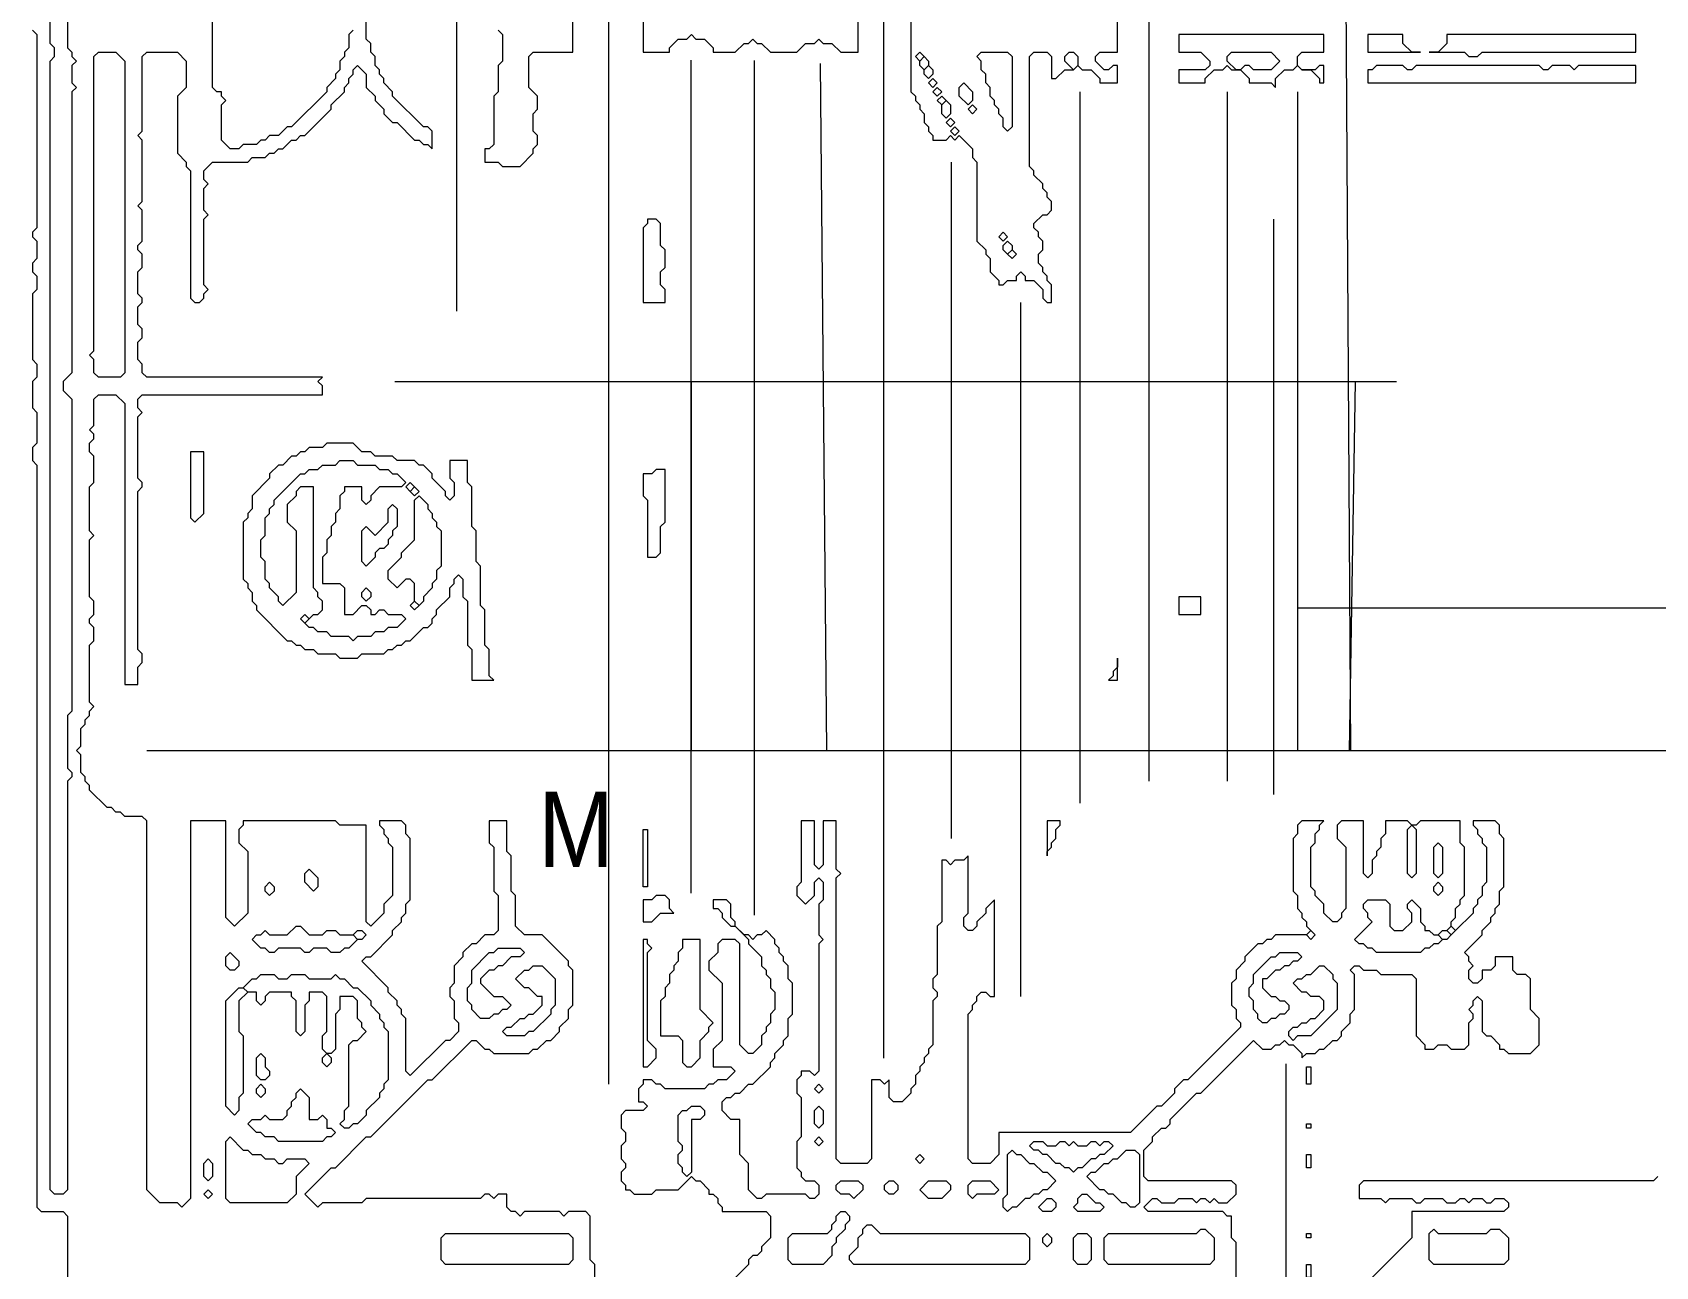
# Model space of a CAD drawing. Header units: millimetres. Extents: x 4 to 412, y 4 to 291.
# Drawn here: x 279.98 to 312.33, y 144.98 to 169.59 of the extents above; entities that cross this region are included whole.
import ezdxf

# ---------------------------------------------------------------- set-up
doc = ezdxf.new("R2010")
doc.units = ezdxf.units.MM
for name, color, linetype, lineweight in [('OCR_TEXT', 6, 'CONTINUOUS', 0), ('TRACE_CURVE', 6, 'CONTINUOUS', 0), ('TRACE_STRAIGHT', 5, 'CONTINUOUS', 0), ('TRACE_TEXT_SYMBOL', 6, 'CONTINUOUS', 0)]:
    doc.layers.add(name, color=color, linetype=linetype, lineweight=lineweight)
doc.styles.add('wqy-unicode', font='wqy-unicode')

msp = doc.modelspace()

# ---------------------------------------------------------------- linework, layer by layer
at = {"layer": 'TRACE_CURVE', "color": 6}
for points in [[(300.73, 168.843), (300.818, 168.931), (300.905, 168.843), (301.081, 168.843), (301.256, 168.668), (301.256, 168.581), (301.606, 168.581), (301.606, 168.931), (301.518, 168.931), (301.431, 168.843), (301.343, 168.843), (301.168, 169.018), (301.168, 169.106), (301.256, 169.194), (301.606, 169.194), (301.606, 171.558)], [(280.676, 171.208), (280.676, 169.281), (280.763, 169.194), (280.763, 169.106), (280.851, 169.018), (280.763, 168.931), (280.763, 168.581), (280.851, 168.493), (280.763, 168.405), (280.763, 162.801), (280.588, 162.626), (280.588, 162.45), (280.763, 162.275), (280.763, 156.057), (280.676, 155.97), (280.676, 154.919), (280.763, 154.831), (280.763, 154.744), (280.676, 154.656), (280.676, 146.512), (280.588, 146.424), (280.413, 146.424), (280.325, 146.512), (280.325, 169.018), (280.413, 169.106), (280.413, 169.281), (280.325, 169.369), (280.325, 169.807)], [(297.49, 171.208), (297.49, 168.405), (297.578, 168.318), (297.578, 168.23), (297.665, 168.143), (297.665, 168.055), (297.753, 167.968)], [(292.148, 170.77), (292.148, 169.194), (292.673, 169.194), (292.673, 169.281), (292.849, 169.456), (293.024, 169.456), (293.111, 169.544), (293.199, 169.456), (293.374, 169.456), (293.549, 169.281), (293.549, 169.194), (293.987, 169.194), (294.162, 169.369), (294.25, 169.369), (294.337, 169.456), (294.425, 169.369), (294.512, 169.369), (294.688, 169.194), (295.213, 169.194), (295.388, 169.369), (295.563, 169.369), (295.651, 169.456), (295.738, 169.369), (295.914, 169.369), (296.089, 169.194), (296.439, 169.194), (296.439, 170.77)], [(286.368, 169.631), (286.28, 169.544), (286.28, 169.281), (286.193, 169.194), (286.193, 169.106), (286.105, 169.018), (286.105, 168.843), (286.018, 168.756), (286.018, 168.668), (285.843, 168.493), (285.843, 168.405), (285.142, 167.705), (285.054, 167.705), (284.879, 167.53), (284.704, 167.53), (284.617, 167.442), (284.529, 167.442), (284.441, 167.355), (284.179, 167.355), (284.091, 167.267), (283.916, 167.267), (283.741, 167.442), (283.741, 168.143), (283.828, 168.23), (283.741, 168.318), (283.741, 168.405), (283.653, 168.405), (283.566, 168.493), (283.566, 170.42)], [(286.28, 168.581), (286.28, 168.668), (286.368, 168.756), (286.368, 168.843), (286.456, 168.931), (286.631, 168.756), (286.631, 168.493), (286.806, 168.318), (286.806, 168.23), (286.981, 168.055), (286.981, 167.968), (287.156, 167.792), (287.244, 167.792), (287.594, 167.442), (287.682, 167.442), (287.769, 167.355), (287.857, 167.355), (287.944, 167.267), (287.944, 167.617), (287.857, 167.705), (287.769, 167.705), (287.156, 168.318), (287.156, 168.405), (286.981, 168.581), (286.981, 168.668), (286.893, 168.756), (286.893, 168.843), (286.806, 168.931), (286.806, 169.106), (286.718, 169.194), (286.718, 169.369), (286.631, 169.456), (286.631, 169.894)], [(279.975, 169.631), (280.063, 169.544), (280.063, 165.691), (279.975, 165.603), (279.975, 165.515), (280.063, 165.428), (280.063, 165.078), (279.975, 164.99), (279.975, 164.815), (280.063, 164.727), (280.063, 164.465), (279.975, 164.377), (279.975, 163.063), (280.063, 162.976), (280.063, 162.713), (279.975, 162.626), (279.975, 162.1), (280.063, 162.012), (280.063, 161.399), (279.975, 161.312), (279.975, 161.049), (280.063, 160.962), (280.063, 146.162), (280.15, 146.074), (280.588, 146.074), (280.676, 145.986), (280.676, 144.673)], [(282.164, 162.801), (282.164, 162.976), (282.077, 163.063), (282.077, 163.414), (282.164, 163.501), (282.164, 163.676), (282.077, 163.764), (282.077, 164.114), (282.164, 164.202), (282.164, 164.289), (282.077, 164.377), (282.077, 164.815), (282.164, 164.902), (282.164, 165.165), (282.077, 165.253), (282.077, 165.34), (282.164, 165.428), (282.164, 166.041), (282.077, 166.128), (282.164, 166.216), (282.164, 167.442), (282.077, 167.53), (282.164, 167.617), (282.164, 169.106), (282.252, 169.194), (282.865, 169.194), (283.04, 169.018), (283.04, 168.493), (282.865, 168.318), (282.865, 167.179), (283.04, 167.004), (283.04, 166.917), (283.128, 166.829), (283.128, 164.289), (283.215, 164.202), (283.303, 164.202), (283.39, 164.289), (283.39, 164.377), (283.478, 164.465), (283.39, 164.552), (283.39, 165.866), (283.478, 165.953), (283.39, 166.041), (283.39, 166.479), (283.478, 166.566), (283.39, 166.654), (283.39, 166.829), (283.566, 167.004), (284.266, 167.004), (284.354, 167.092), (284.617, 167.092), (284.704, 167.179), (284.792, 167.179), (284.879, 167.267), (284.967, 167.267), (285.142, 167.442), (285.23, 167.442), (285.317, 167.53), (285.405, 167.53), (285.93, 168.055), (285.93, 168.143), (286.193, 168.405), (286.193, 168.493), (286.28, 168.581)], [(297.753, 167.968), (297.753, 167.792), (297.84, 167.705), (297.84, 167.617), (297.928, 167.53), (297.928, 167.442), (298.191, 167.442), (298.278, 167.53), (298.366, 167.442), (298.453, 167.53), (298.716, 167.267), (298.716, 167.092), (298.804, 167.004), (298.804, 165.428), (298.979, 165.253), (298.979, 165.165), (299.066, 165.078), (299.066, 164.815), (299.241, 164.64), (299.241, 164.552), (299.329, 164.552), (299.417, 164.64), (299.592, 164.64), (299.592, 164.727), (299.679, 164.815), (299.767, 164.727), (299.767, 164.64), (299.942, 164.64), (300.117, 164.465), (300.117, 164.289), (300.205, 164.202), (300.292, 164.202), (300.292, 164.552), (300.205, 164.64), (300.205, 164.727), (300.117, 164.815), (300.117, 164.902), (300.03, 164.99), (300.03, 165.165), (300.117, 165.253), (300.117, 165.428), (300.03, 165.515), (300.03, 165.603), (299.942, 165.691), (299.942, 165.778), (300.117, 165.953), (300.205, 165.953), (300.292, 166.041), (300.292, 166.216), (300.205, 166.304), (300.205, 166.391), (300.117, 166.479), (300.117, 166.566), (299.942, 166.742), (299.942, 166.829), (299.854, 166.917), (299.854, 169.106), (299.942, 169.194), (300.205, 169.194), (300.292, 169.106), (300.292, 168.668), (300.38, 168.668), (300.555, 168.843), (300.73, 168.843)], [(281.727, 154.043), (281.639, 154.043), (281.551, 154.131), (281.464, 154.131), (281.114, 154.481), (281.114, 154.569), (281.026, 154.656), (281.026, 154.744), (280.938, 154.831), (280.938, 155.182), (280.851, 155.269), (280.938, 155.357), (280.938, 155.707), (281.026, 155.795), (281.026, 155.882), (281.114, 155.97), (281.114, 156.057), (281.201, 156.145), (281.114, 156.233), (281.114, 157.371), (281.201, 157.459), (281.201, 157.721), (281.114, 157.809), (281.114, 157.896), (281.201, 157.984), (281.201, 158.247), (281.114, 158.334), (281.114, 159.473), (281.201, 159.56), (281.114, 159.648), (281.114, 160.524), (281.201, 160.611), (281.201, 161.137), (281.114, 161.224), (281.114, 161.399), (281.201, 161.487), (281.201, 161.575), (281.114, 161.662), (281.201, 161.75), (281.201, 162.275), (281.289, 162.363), (281.639, 162.363), (281.814, 162.188), (281.814, 156.583), (282.077, 156.583), (282.077, 156.933), (282.164, 157.021), (282.164, 157.196), (282.077, 157.283), (282.077, 160.436), (282.164, 160.524), (282.164, 160.611), (282.077, 160.699), (282.077, 161.925), (282.164, 162.012), (282.077, 162.1), (282.077, 162.275), (282.164, 162.363), (285.755, 162.363), (285.755, 162.538), (285.667, 162.626), (285.755, 162.713), (282.252, 162.713), (282.164, 162.801)], [(288.295, 150.365), (288.382, 150.278), (288.382, 149.927), (288.47, 149.84), (288.47, 149.665), (288.295, 149.489), (288.207, 149.489), (287.506, 148.789), (287.419, 148.876), (287.419, 149.927), (287.331, 150.015), (287.331, 150.102), (287.244, 150.19), (287.244, 150.278), (287.069, 150.453), (287.069, 150.54), (286.543, 151.066), (286.631, 151.153), (286.718, 151.153), (287.156, 151.591), (287.156, 151.679), (287.331, 151.854), (287.331, 151.941), (287.419, 152.029), (287.419, 152.204), (287.506, 152.292), (287.506, 153.518), (287.419, 153.605), (287.419, 153.781), (287.331, 153.868), (286.893, 153.868), (286.893, 153.781), (286.981, 153.693), (286.981, 153.605), (287.069, 153.518), (287.069, 153.43), (287.156, 153.343), (287.156, 152.379), (286.981, 152.204), (286.981, 152.029), (286.718, 151.766), (286.631, 151.854), (286.631, 153.781), (286.105, 153.781), (286.018, 153.868), (284.179, 153.868), (284.179, 153.781), (284.091, 153.693), (284.091, 153.43), (284.266, 153.255), (284.266, 152.029), (284.004, 151.766), (283.828, 151.941), (283.828, 153.868), (283.128, 153.868), (283.128, 146.337), (282.953, 146.162), (282.865, 146.249), (282.515, 146.249), (282.252, 146.512), (282.252, 153.868), (282.164, 153.956), (281.814, 153.956), (281.727, 154.043)], [(289.783, 146.074), (289.696, 145.986), (289.608, 146.074), (289.521, 146.074), (289.433, 146.162), (289.433, 146.424), (289.258, 146.424), (289.17, 146.337), (289.083, 146.424), (288.995, 146.424), (288.908, 146.337), (286.631, 146.337), (286.543, 146.249), (285.755, 146.249), (285.667, 146.162), (285.405, 146.424), (285.93, 146.95), (286.018, 146.95), (286.631, 147.563), (286.718, 147.563), (287.857, 148.701), (287.944, 148.701), (288.733, 149.489), (288.82, 149.489), (288.995, 149.314), (289.083, 149.314), (289.17, 149.227), (289.871, 149.227), (289.959, 149.314), (290.046, 149.314), (290.221, 149.489), (290.309, 149.489), (290.484, 149.665), (290.484, 149.752), (290.659, 149.927), (290.659, 150.102), (290.747, 150.19), (290.747, 150.891), (290.659, 150.978), (290.659, 151.066), (290.134, 151.591), (289.783, 151.591), (289.608, 151.766), (289.608, 152.379), (289.521, 152.467), (289.521, 153.167), (289.433, 153.255), (289.433, 153.868), (289.083, 153.868), (289.083, 153.43), (289.17, 153.343), (289.17, 152.467), (289.258, 152.379), (289.258, 151.679), (289.17, 151.591), (288.995, 151.591), (288.82, 151.416), (288.733, 151.416), (288.557, 151.241), (288.557, 151.153), (288.382, 150.978), (288.382, 150.628), (288.295, 150.54), (288.295, 150.365)], [(295.651, 152.905), (295.563, 152.992), (295.563, 153.868), (295.301, 153.868), (295.301, 152.642), (295.213, 152.554), (295.213, 152.379), (295.388, 152.204), (295.563, 152.379), (295.563, 152.642), (295.651, 152.73), (295.738, 152.642), (295.738, 152.292), (295.651, 152.204), (295.651, 151.591), (295.738, 151.504), (295.651, 151.416), (295.651, 148.876), (295.563, 148.789), (295.476, 148.876), (295.301, 148.876), (295.301, 148.789), (295.213, 148.701), (295.213, 148.438), (295.301, 148.351), (295.301, 147.563), (295.213, 147.475), (295.213, 146.95), (295.301, 146.862), (295.301, 146.775), (295.388, 146.687), (295.563, 146.687), (295.651, 146.599), (295.651, 146.424), (295.563, 146.337), (295.476, 146.337), (295.388, 146.424), (294.6, 146.424), (294.512, 146.337), (294.425, 146.337), (294.25, 146.512), (294.25, 147.037), (294.075, 147.212), (294.075, 147.913), (293.899, 147.913), (293.724, 148.088), (293.724, 148.263), (293.812, 148.351), (293.899, 148.351), (293.987, 148.438), (294.075, 148.438), (294.25, 148.614), (294.337, 148.614), (294.688, 148.964), (294.688, 149.051), (294.775, 149.139), (294.775, 149.227), (294.95, 149.402), (294.95, 149.489), (295.038, 149.577), (295.038, 149.927), (295.125, 150.015), (295.125, 150.628), (295.038, 150.715)], [(298.716, 147.037), (298.628, 147.125), (298.628, 150.015), (298.716, 150.102), (298.716, 150.19), (298.804, 150.278), (298.804, 150.365), (298.891, 150.453), (298.979, 150.453), (299.066, 150.365), (299.154, 150.365), (299.154, 152.292), (298.979, 152.117), (298.979, 152.029), (298.804, 151.854), (298.804, 151.766), (298.716, 151.679), (298.628, 151.679), (298.541, 151.766), (298.541, 151.941), (298.628, 152.029), (298.628, 153.167), (298.541, 153.08), (298.366, 153.08), (298.278, 152.992), (298.191, 153.08), (298.103, 153.08), (298.103, 151.854), (298.015, 151.766), (298.015, 150.803), (297.928, 150.715), (297.928, 150.54), (298.015, 150.453), (298.015, 150.365), (297.928, 150.278), (297.928, 149.402), (297.84, 149.314), (297.84, 149.227), (297.753, 149.139), (297.753, 149.051), (297.665, 148.964), (297.665, 148.876), (297.578, 148.789), (297.578, 148.614), (297.49, 148.526), (297.49, 148.438), (297.315, 148.263), (297.14, 148.263), (297.052, 148.351), (297.052, 148.701), (296.965, 148.614), (296.877, 148.701), (296.702, 148.701), (296.702, 147.125), (296.614, 147.037), (296.089, 147.037), (296.001, 147.125), (296.001, 152.73), (296.089, 152.817), (296.001, 152.905), (296.001, 153.868), (295.738, 153.868), (295.738, 152.992), (295.651, 152.905)], [(306.685, 153.08), (306.685, 152.817), (306.598, 152.73), (306.51, 152.817), (306.51, 153.868), (306.072, 153.868), (305.985, 153.781), (305.985, 153.518), (306.16, 153.343), (306.16, 152.117), (306.072, 152.029), (306.072, 151.941), (305.985, 151.854), (305.897, 151.854), (305.722, 152.029), (305.722, 152.204), (305.547, 152.379), (305.547, 152.467), (305.459, 152.554), (305.459, 153.343), (305.547, 153.43), (305.547, 153.605), (305.634, 153.693), (305.634, 153.781), (305.722, 153.868), (305.284, 153.868), (305.196, 153.781), (305.196, 153.605), (305.109, 153.518), (305.109, 152.467), (305.196, 152.379), (305.196, 152.117), (305.284, 152.029), (305.284, 151.941), (305.372, 151.854), (305.372, 151.766), (305.459, 151.679), (305.372, 151.591), (304.759, 151.591), (304.671, 151.504), (304.583, 151.504), (304.496, 151.416), (304.408, 151.416), (304.146, 151.153), (304.146, 151.066), (303.97, 150.891), (303.97, 150.715), (303.883, 150.628), (303.883, 150.19), (303.97, 150.102), (303.97, 149.927), (304.058, 149.84), (304.058, 149.752), (303.007, 148.701), (302.92, 148.701), (302.744, 148.526), (302.744, 148.438), (302.482, 148.176), (302.394, 148.176), (301.869, 147.65), (299.241, 147.65), (299.241, 147.212), (299.066, 147.037), (298.716, 147.037)], [(309.488, 150.891), (309.488, 151.153), (309.137, 151.153), (309.137, 150.978), (309.05, 150.891), (308.875, 150.891), (308.875, 150.715), (308.787, 150.628), (308.699, 150.628), (308.612, 150.715), (308.612, 150.891), (308.699, 150.978), (308.612, 151.066), (308.612, 151.153), (308.524, 151.241), (308.875, 151.591), (308.875, 151.679), (309.05, 151.854), (309.05, 151.941), (309.137, 152.029), (309.137, 152.117), (309.225, 152.204), (309.225, 152.467), (309.312, 152.554), (309.312, 153.518), (309.225, 153.605), (309.225, 153.781), (309.137, 153.868), (308.699, 153.868), (308.699, 153.781), (308.787, 153.693), (308.787, 153.605), (308.875, 153.518), (308.875, 153.43), (308.962, 153.343), (308.962, 152.642), (308.875, 152.554), (308.875, 152.379), (308.787, 152.292), (308.787, 152.204), (308.699, 152.117), (308.699, 152.029), (308.349, 151.679), (308.262, 151.766), (308.262, 151.854), (308.349, 151.941), (308.349, 152.117), (308.437, 152.204), (308.437, 152.292), (308.524, 152.379), (308.524, 153.343), (308.437, 153.43), (308.437, 153.868), (307.649, 153.868), (307.561, 153.781), (307.473, 153.781), (307.386, 153.868), (306.948, 153.868), (306.948, 153.605), (306.86, 153.518), (306.86, 153.343), (306.773, 153.255), (306.773, 153.167), (306.685, 153.08)], [(295.038, 150.715), (295.038, 150.978), (294.95, 151.066), (294.95, 151.153), (294.863, 151.241), (294.863, 151.328), (294.775, 151.416), (294.775, 151.504), (294.6, 151.679), (294.512, 151.591), (294.425, 151.591), (294.337, 151.504), (294.25, 151.591), (294.162, 151.591), (293.987, 151.766), (293.987, 151.854), (293.899, 151.941), (293.899, 152.204), (293.812, 152.292), (293.549, 152.292), (293.549, 152.117), (293.637, 152.117), (293.724, 152.029), (293.724, 151.941), (293.899, 151.766), (293.987, 151.766), (294.25, 151.504), (294.25, 151.416), (294.512, 151.153), (294.512, 150.978), (294.6, 150.891), (294.6, 150.803), (294.688, 150.715), (294.688, 150.54), (294.775, 150.453), (294.775, 150.102), (294.688, 150.015), (294.688, 149.84), (294.6, 149.752), (294.6, 149.665), (294.512, 149.577), (294.512, 149.402), (294.337, 149.227), (294.25, 149.227), (294.075, 149.402), (294.075, 151.416), (293.987, 151.504), (293.724, 151.504), (293.637, 151.416), (293.637, 151.241), (293.462, 151.066), (293.462, 150.891), (293.724, 150.628), (293.724, 149.489), (293.549, 149.314), (293.549, 148.964), (293.899, 148.964), (293.987, 148.876), (293.812, 148.701), (293.637, 148.701), (293.549, 148.614), (293.462, 148.614), (293.374, 148.526), (292.586, 148.526)], [(284.441, 150.715), (284.529, 150.803), (284.792, 150.803), (284.879, 150.715), (285.054, 150.715), (285.142, 150.803), (285.405, 150.803), (285.492, 150.715), (285.93, 150.715), (286.018, 150.803), (286.105, 150.715), (286.193, 150.715), (286.368, 150.54), (286.456, 150.54), (286.718, 150.278), (286.718, 150.19), (286.893, 150.015), (286.893, 149.927), (286.981, 149.84), (286.981, 149.752), (287.069, 149.665), (287.069, 148.701), (286.981, 148.614), (286.981, 148.526), (286.893, 148.438), (286.893, 148.351), (286.631, 148.088), (286.631, 148.001), (286.456, 147.825), (286.368, 147.825), (286.28, 147.738), (286.193, 147.738), (286.105, 147.825), (286.193, 147.913), (286.193, 148.088), (286.28, 148.176), (286.28, 149.402), (286.368, 149.489), (286.456, 149.489), (286.631, 149.665), (286.543, 149.752), (286.543, 149.84), (286.456, 149.927), (286.456, 150.278), (286.368, 150.365), (286.105, 150.365), (286.105, 150.102), (286.018, 150.015), (286.018, 149.314), (285.93, 149.227), (285.843, 149.227), (285.755, 149.314), (285.755, 149.577), (285.843, 149.665), (285.843, 150.365), (285.755, 150.453), (285.492, 150.453), (285.492, 150.278), (285.405, 150.19), (285.405, 149.665), (285.317, 149.577), (285.23, 149.665), (285.23, 150.278), (285.142, 150.365)], [(303.182, 148.438), (303.27, 148.438), (304.321, 149.489), (304.496, 149.314), (304.671, 149.314), (304.759, 149.402), (304.846, 149.402), (304.934, 149.489), (305.021, 149.402), (305.109, 149.402), (305.284, 149.227), (305.284, 149.139), (305.372, 149.227), (305.547, 149.227), (305.634, 149.314), (305.722, 149.314), (305.897, 149.489), (305.985, 149.489), (306.072, 149.577), (306.072, 149.665), (306.247, 149.84), (306.247, 150.015), (306.335, 150.102), (306.335, 150.803), (306.247, 150.891), (306.335, 150.978), (306.423, 150.978), (306.51, 150.891), (306.773, 150.891), (306.86, 150.803), (307.473, 150.803), (307.561, 150.715), (307.561, 149.577), (307.736, 149.402), (307.736, 149.314), (307.911, 149.314), (307.999, 149.402), (308.174, 149.402), (308.262, 149.314), (308.524, 149.314), (308.612, 149.402), (308.612, 149.84), (308.699, 149.927), (308.699, 150.015), (308.612, 150.102), (308.699, 150.19), (308.699, 150.278), (308.787, 150.365), (308.875, 150.278), (308.875, 149.665), (308.962, 149.577), (309.05, 149.577), (309.225, 149.402), (309.225, 149.314), (309.312, 149.314), (309.4, 149.227), (309.838, 149.227), (310.013, 149.402), (310.013, 149.927), (309.838, 150.102), (309.838, 150.715), (309.75, 150.803), (309.575, 150.803), (309.488, 150.891)], [(285.142, 150.365), (285.142, 150.453), (284.704, 150.453), (284.617, 150.365), (284.617, 150.278), (284.529, 150.19), (284.441, 150.278), (284.441, 150.453), (284.266, 150.453), (284.179, 150.54), (284.354, 150.715), (284.441, 150.715)], [(292.586, 148.526), (292.498, 148.614), (292.411, 148.614), (292.323, 148.701), (292.148, 148.701), (292.148, 148.614), (292.06, 148.526), (292.06, 148.263), (292.148, 148.263), (292.236, 148.176), (292.148, 148.088), (291.798, 148.088), (291.71, 148.001), (291.71, 147.738), (291.798, 147.65), (291.798, 147.475), (291.71, 147.388), (291.71, 147.125), (291.798, 147.037), (291.798, 146.95), (291.71, 146.862), (291.71, 146.687), (291.798, 146.599), (291.798, 146.512), (291.885, 146.512), (291.973, 146.424), (292.323, 146.424), (292.411, 146.512), (292.849, 146.512), (293.111, 146.775), (293.199, 146.687), (293.286, 146.687), (293.462, 146.512), (293.462, 146.424), (293.549, 146.424), (293.637, 146.337), (293.637, 146.249), (293.724, 146.162), (293.724, 146.074), (294.6, 146.074), (294.688, 145.986), (294.688, 145.549), (294.512, 145.373), (294.512, 145.286), (294.425, 145.198), (294.337, 145.198), (294.25, 145.111), (294.25, 145.023), (293.724, 144.498)], [(303.97, 144.76), (303.97, 145.461), (303.883, 145.549), (303.883, 145.986), (303.795, 145.986), (303.708, 146.074), (302.219, 146.074), (302.131, 146.162), (302.307, 146.337), (302.394, 146.337), (302.482, 146.249), (302.744, 146.249), (302.832, 146.337), (303.095, 146.337), (303.182, 146.249), (303.27, 146.337), (303.357, 146.337), (303.445, 146.249), (303.533, 146.337), (303.62, 146.249), (303.795, 146.249), (303.97, 146.424), (303.97, 146.599), (303.883, 146.687), (302.219, 146.687), (302.131, 146.775), (302.131, 147.3), (302.307, 147.475), (302.307, 147.563), (302.482, 147.738), (302.569, 147.738), (302.657, 147.825), (302.657, 147.913), (303.182, 148.438)], [(312.378, 146.775), (312.29, 146.687), (306.51, 146.687), (306.423, 146.599), (306.423, 146.337), (306.86, 146.337), (306.948, 146.249), (307.036, 146.337), (307.473, 146.337), (307.561, 146.249), (307.649, 146.249), (307.736, 146.337), (308.086, 146.337), (308.174, 146.249), (308.349, 146.249), (308.437, 146.337), (308.524, 146.337), (308.612, 146.249), (308.699, 146.337), (308.875, 146.337), (308.962, 146.249), (309.05, 146.249), (309.137, 146.337), (309.312, 146.337)], [(309.312, 146.337), (309.4, 146.249), (309.4, 146.162), (309.312, 146.074), (307.473, 146.074), (307.473, 145.549), (305.459, 143.534)], [(291.185, 144.585), (291.185, 145.023), (291.097, 145.111), (291.097, 145.986), (291.009, 146.074), (290.659, 146.074), (290.572, 145.986), (290.484, 146.074), (289.783, 146.074)]]:
    msp.add_lwpolyline(points, dxfattribs=at)
for points in [[(281.201, 169.106), (281.289, 169.194), (281.639, 169.194), (281.814, 169.018), (281.814, 162.801), (281.727, 162.713), (281.289, 162.713), (281.201, 162.801), (281.201, 163.063), (281.114, 163.151), (281.201, 163.239)], [(297.578, 169.106), (297.665, 169.194), (297.753, 169.106), (297.665, 169.018)], [(297.665, 169.018), (297.753, 169.106), (297.84, 169.018), (297.84, 168.931), (297.753, 168.843), (297.665, 168.931)], [(297.753, 168.843), (297.84, 168.931), (297.928, 168.843), (297.928, 168.756), (297.84, 168.668), (297.753, 168.756)], [(298.804, 169.106), (298.891, 169.194), (299.417, 169.194), (299.504, 169.106), (299.504, 167.705), (299.417, 167.617), (299.329, 167.705), (299.329, 167.88), (299.241, 167.968), (299.241, 168.055), (299.154, 168.143), (299.154, 168.23), (299.066, 168.318), (299.066, 168.493), (298.979, 168.581), (298.979, 168.756), (298.891, 168.843), (298.891, 169.018)], [(300.555, 169.106), (300.643, 169.194), (300.73, 169.194), (300.818, 169.106), (300.818, 168.931), (300.73, 168.843), (300.555, 169.018)], [(297.84, 168.581), (297.928, 168.668), (298.015, 168.581), (297.928, 168.493)], [(297.928, 168.405), (298.015, 168.493), (298.103, 168.405), (298.015, 168.318)], [(298.015, 168.23), (298.103, 168.318), (298.191, 168.23), (298.103, 168.143)], [(298.453, 168.493), (298.541, 168.581), (298.716, 168.405), (298.716, 168.23), (298.628, 168.143), (298.453, 168.318)], [(298.103, 168.143), (298.191, 168.23), (298.278, 168.143), (298.278, 167.968), (298.191, 167.88), (298.103, 167.968)], [(298.628, 168.055), (298.716, 168.143), (298.804, 168.055), (298.716, 167.968)], [(298.191, 167.792), (298.278, 167.88), (298.366, 167.792), (298.278, 167.705)], [(298.278, 167.617), (298.366, 167.705), (298.453, 167.617), (298.366, 167.53)], [(299.241, 165.515), (299.329, 165.603), (299.417, 165.515), (299.329, 165.428)], [(299.329, 165.34), (299.417, 165.428), (299.504, 165.34), (299.504, 165.253), (299.417, 165.165), (299.329, 165.253)], [(299.417, 165.165), (299.504, 165.253), (299.592, 165.165), (299.504, 165.078)], [(307.386, 153.693), (307.473, 153.781), (307.561, 153.693), (307.561, 152.817), (307.473, 152.73), (307.386, 152.817)], [(307.911, 153.343), (307.999, 153.43), (308.086, 153.343), (308.086, 152.817), (307.999, 152.73), (307.911, 152.817)], [(285.405, 152.817), (285.492, 152.905), (285.667, 152.73), (285.667, 152.554), (285.58, 152.467), (285.405, 152.642)], [(284.617, 152.554), (284.704, 152.642), (284.792, 152.554), (284.792, 152.467), (284.704, 152.379), (284.617, 152.467)], [(307.911, 152.554), (307.999, 152.642), (308.086, 152.554), (308.086, 152.467), (307.999, 152.379), (307.911, 152.467)], [(306.51, 152.204), (306.598, 152.292), (306.948, 152.292), (307.036, 152.204), (307.036, 151.766), (307.123, 151.679), (307.298, 151.679), (307.473, 151.854), (307.473, 152.029), (307.386, 152.117), (307.386, 152.204), (307.473, 152.292), (307.649, 152.117), (307.649, 151.854), (307.736, 151.766), (307.736, 151.679), (307.824, 151.679), (307.911, 151.591), (307.999, 151.591), (308.086, 151.504), (307.999, 151.416), (307.911, 151.416), (307.824, 151.328), (307.736, 151.328), (307.649, 151.241), (306.773, 151.241), (306.685, 151.328), (306.598, 151.328), (306.51, 151.416), (306.423, 151.416), (306.335, 151.504), (306.685, 151.854), (306.598, 151.941), (306.598, 152.029), (306.51, 152.117)], [(285.23, 151.766), (285.317, 151.766), (285.492, 151.591), (285.755, 151.591), (285.843, 151.679), (286.018, 151.679), (286.105, 151.591), (286.368, 151.591), (286.456, 151.504), (286.28, 151.328), (286.193, 151.328), (286.105, 151.241), (285.93, 151.241), (285.843, 151.328), (285.58, 151.328), (285.492, 151.241), (285.405, 151.241), (285.317, 151.328), (284.879, 151.328), (284.792, 151.241), (284.704, 151.241), (284.617, 151.328), (284.529, 151.328), (284.354, 151.504), (284.441, 151.591), (284.529, 151.591), (284.617, 151.679), (284.704, 151.591), (285.054, 151.591)], [(308.174, 151.679), (308.262, 151.766), (308.349, 151.679), (308.262, 151.591)], [(286.368, 151.591), (286.456, 151.679), (286.543, 151.679), (286.631, 151.591), (286.543, 151.504), (286.456, 151.504)], [(305.372, 151.591), (305.459, 151.679), (305.547, 151.591), (305.459, 151.504)], [(307.999, 151.591), (308.086, 151.679), (308.174, 151.679), (308.262, 151.591), (308.174, 151.504), (308.086, 151.504)], [(283.828, 151.153), (283.916, 151.241), (284.091, 151.066), (284.091, 150.978), (284.004, 150.891), (283.916, 150.891), (283.828, 150.978)], [(289.17, 151.241), (289.258, 151.328), (289.696, 151.328), (289.783, 151.241), (289.696, 151.153), (289.521, 151.153), (289.346, 150.978), (289.258, 150.978), (289.17, 150.891), (289.083, 150.891), (288.908, 150.715), (288.908, 150.628), (289.17, 150.365), (289.346, 150.365), (289.521, 150.19), (289.433, 150.102), (289.346, 150.102), (289.258, 150.015), (289.17, 150.015), (289.083, 149.927), (288.908, 149.927), (288.733, 150.102), (288.733, 150.19), (288.645, 150.278), (288.645, 150.54), (288.733, 150.628), (288.733, 150.891), (289.083, 151.241)], [(304.759, 151.153), (304.846, 151.241), (305.196, 151.241), (305.284, 151.153), (305.196, 151.066), (305.109, 151.066), (305.021, 150.978), (304.934, 150.978), (304.846, 150.891), (304.759, 150.891), (304.583, 150.715), (304.496, 150.715), (304.496, 150.54), (304.671, 150.365), (304.759, 150.365), (304.846, 150.278), (304.934, 150.278), (305.021, 150.19), (305.021, 150.102), (304.934, 150.015), (304.846, 150.015), (304.759, 149.927), (304.671, 149.927), (304.583, 149.84), (304.496, 149.84), (304.408, 149.927), (304.408, 150.015), (304.321, 150.102), (304.321, 150.278), (304.233, 150.365), (304.233, 150.54), (304.321, 150.628), (304.321, 150.803), (304.671, 151.153)], [(289.871, 150.891), (289.959, 150.978), (290.134, 150.978), (290.396, 150.715), (290.396, 150.19), (290.309, 150.102), (290.309, 150.015), (289.959, 149.665), (289.871, 149.665), (289.783, 149.577), (289.433, 149.577), (289.346, 149.665), (289.433, 149.752), (289.521, 149.752), (289.696, 149.927), (289.783, 149.927), (289.871, 150.015), (289.959, 150.015), (290.134, 150.19), (290.134, 150.365), (290.046, 150.365), (289.871, 150.54), (289.783, 150.54), (289.608, 150.715), (289.783, 150.891)], [(305.634, 150.978), (305.722, 150.978), (305.897, 150.803), (305.897, 150.715), (305.985, 150.628), (305.985, 150.102), (305.459, 149.577), (305.196, 149.577), (305.109, 149.489), (305.021, 149.577), (305.021, 149.665), (305.109, 149.752), (305.196, 149.752), (305.284, 149.84), (305.372, 149.84), (305.459, 149.927), (305.547, 149.927), (305.722, 150.102), (305.722, 150.278), (305.634, 150.365), (305.459, 150.365), (305.372, 150.453), (305.284, 150.453), (305.109, 150.628), (305.196, 150.715), (305.284, 150.715), (305.372, 150.803), (305.459, 150.803)], [(284.091, 150.54), (284.179, 150.54), (284.266, 150.453), (284.091, 150.278), (284.091, 149.665), (284.179, 149.577), (284.179, 148.438), (284.091, 148.351), (284.091, 148.088), (284.004, 148.001), (283.828, 148.176), (283.828, 150.278)], [(284.441, 149.139), (284.529, 149.227), (284.617, 149.139), (284.617, 148.964), (284.704, 148.876), (284.704, 148.789), (284.617, 148.701), (284.529, 148.701), (284.441, 148.789)], [(285.755, 149.139), (285.843, 149.227), (285.93, 149.139), (285.93, 149.051), (285.843, 148.964), (285.755, 149.051)], [(284.441, 148.526), (284.529, 148.614), (284.617, 148.526), (284.617, 148.438), (284.529, 148.351), (284.441, 148.438)], [(295.563, 148.526), (295.651, 148.614), (295.738, 148.526), (295.651, 148.438)], [(285.23, 148.438), (285.317, 148.526), (285.492, 148.351), (285.492, 147.913), (285.667, 147.913), (285.755, 148.001), (285.843, 147.913), (285.843, 147.738), (285.93, 147.738), (286.018, 147.65), (285.93, 147.563), (285.843, 147.563), (285.755, 147.475), (284.879, 147.475), (284.792, 147.563), (284.617, 147.563), (284.529, 147.65), (284.441, 147.65), (284.266, 147.825), (284.354, 147.913), (284.529, 147.913), (284.617, 148.001), (284.704, 147.913), (284.967, 147.913), (285.054, 148.001), (285.054, 148.088), (285.142, 148.176), (285.142, 148.263), (285.23, 148.351)], [(293.024, 148.088), (293.111, 148.176), (293.286, 148.176), (293.374, 148.088), (293.374, 148.001), (293.286, 147.913), (293.111, 147.913), (293.111, 146.862), (293.024, 146.775), (292.936, 146.862), (292.936, 146.95), (292.849, 147.037), (292.849, 147.212), (292.936, 147.3), (292.936, 147.388), (292.849, 147.475), (292.849, 148.001), (292.936, 148.088)], [(295.563, 148.088), (295.651, 148.176), (295.738, 148.088), (295.738, 147.825), (295.651, 147.738), (295.563, 147.825)], [(283.828, 147.475), (283.916, 147.563), (284.179, 147.3), (284.266, 147.3), (284.354, 147.212), (284.529, 147.212), (284.617, 147.125), (284.792, 147.125), (284.879, 147.037), (284.967, 147.037), (285.054, 147.125), (285.405, 147.125), (285.492, 147.037), (285.23, 146.775), (285.23, 146.424), (285.054, 146.249), (283.916, 146.249), (283.828, 146.337)], [(295.563, 147.475), (295.651, 147.563), (295.738, 147.475), (295.651, 147.388)], [(299.417, 147.212), (299.504, 147.3), (299.592, 147.212), (299.679, 147.212), (299.854, 147.037), (299.942, 147.037), (300.117, 146.862), (300.205, 146.862), (300.38, 146.687), (300.205, 146.512), (300.117, 146.512), (300.03, 146.424), (299.942, 146.424), (299.854, 146.337), (299.767, 146.337), (299.592, 146.162), (299.504, 146.162), (299.417, 146.074), (299.329, 146.162), (299.329, 146.337), (299.417, 146.424)], [(299.854, 147.388), (299.942, 147.475), (300.117, 147.475), (300.205, 147.388), (300.38, 147.388), (300.467, 147.475), (300.555, 147.475), (300.643, 147.388), (300.73, 147.475), (300.818, 147.388), (300.993, 147.388), (301.081, 147.475), (301.168, 147.475), (301.256, 147.388), (301.343, 147.475), (301.431, 147.475), (301.518, 147.388), (301.343, 147.212), (301.256, 147.212), (301.168, 147.125), (301.081, 147.125), (300.905, 146.95), (300.818, 146.95), (300.73, 146.862), (300.643, 146.95), (300.555, 146.95), (300.467, 147.037), (300.38, 147.037), (300.205, 147.212), (300.117, 147.212), (300.03, 147.3), (299.942, 147.3)], [(301.781, 147.3), (301.956, 147.3), (302.044, 147.212), (302.044, 146.249), (301.956, 146.162), (301.869, 146.162), (301.781, 146.249), (301.694, 146.249), (301.518, 146.424), (301.431, 146.424), (301.343, 146.512), (301.256, 146.512), (300.993, 146.775), (301.081, 146.862), (301.168, 146.862), (301.343, 147.037), (301.431, 147.037), (301.518, 147.125), (301.606, 147.125)], [(283.39, 147.037), (283.478, 147.125), (283.566, 147.037), (283.566, 146.775), (283.478, 146.687), (283.39, 146.775)], [(297.578, 147.125), (297.665, 147.212), (297.753, 147.125), (297.665, 147.037)], [(296.001, 146.599), (296.089, 146.687), (296.439, 146.687), (296.527, 146.599), (296.527, 146.512), (296.351, 146.337), (296.264, 146.424), (296.089, 146.424), (296.001, 146.512)], [(296.965, 146.599), (297.052, 146.687), (297.14, 146.687), (297.227, 146.599), (297.227, 146.512), (297.14, 146.424), (297.052, 146.424), (296.965, 146.512)], [(297.84, 146.687), (298.191, 146.687), (298.278, 146.599), (298.278, 146.512), (298.103, 146.337), (297.84, 146.337), (297.665, 146.512)], [(298.628, 146.599), (298.716, 146.687), (299.066, 146.687), (299.241, 146.512), (299.154, 146.424), (298.804, 146.424), (298.716, 146.337), (298.628, 146.424)], [(283.39, 146.424), (283.478, 146.512), (283.566, 146.424), (283.478, 146.337)], [(300.205, 146.337), (300.292, 146.337), (300.38, 146.249), (300.38, 146.162), (300.292, 146.074), (300.117, 146.074), (300.03, 146.162)], [(300.818, 146.337), (300.905, 146.424), (300.993, 146.424), (301.168, 146.249), (301.256, 146.249), (301.343, 146.162), (301.256, 146.074), (300.818, 146.074), (300.73, 146.162), (300.818, 146.249)], [(296.001, 145.986), (296.089, 146.074), (296.176, 146.074), (296.264, 145.986), (296.264, 145.899), (296.176, 145.811), (296.176, 145.724), (296.001, 145.549), (296.001, 145.461), (295.914, 145.373), (295.914, 145.198), (295.738, 145.023), (295.125, 145.023), (295.038, 145.111), (295.038, 145.549), (295.125, 145.636), (295.826, 145.636), (295.914, 145.724), (295.914, 145.811), (296.001, 145.899)], [(288.12, 145.549), (288.207, 145.636), (290.659, 145.636), (290.747, 145.549), (290.747, 145.111), (290.659, 145.023), (288.207, 145.023), (288.12, 145.111)], [(296.527, 145.724), (296.614, 145.811), (296.702, 145.811), (296.877, 145.636), (299.767, 145.636), (299.854, 145.549), (299.854, 145.111), (299.767, 145.023), (296.351, 145.023), (296.264, 145.111), (296.264, 145.198), (296.439, 145.373), (296.439, 145.549), (296.527, 145.636)], [(300.117, 145.549), (300.205, 145.636), (300.292, 145.549), (300.292, 145.461), (300.205, 145.373), (300.117, 145.461)], [(300.73, 145.549), (300.818, 145.636), (300.993, 145.636), (301.081, 145.549), (301.081, 145.111), (300.993, 145.023), (300.818, 145.023), (300.73, 145.111)], [(303.182, 145.636), (303.27, 145.724), (303.357, 145.724), (303.533, 145.549), (303.533, 145.111), (303.445, 145.023), (301.431, 145.023), (301.343, 145.111), (301.343, 145.549), (301.431, 145.636)], [(307.824, 145.636), (307.911, 145.724), (307.999, 145.636), (308.962, 145.636), (309.05, 145.724), (309.225, 145.724), (309.4, 145.549), (309.4, 145.111), (309.312, 145.023), (307.911, 145.023), (307.824, 145.111)]]:
    msp.add_lwpolyline(points, close=True, dxfattribs=at)
at = {"layer": 'TRACE_STRAIGHT', "color": 5}
for p, q in [((302.231, 183.899), (302.231, 154.656)), ((296.941, 171.558), (296.941, 149.134)), ((288.426, 171.295), (288.426, 164.027)), ((291.461, 170.857), (291.461, 148.614)), ((306.16, 170.595), (306.254, 155.269)), ((293.103, 169.035), (293.103, 152.423)), ((294.364, 169.029), (294.364, 151.985)), ((295.68, 168.971), (295.807, 155.269)), ((300.855, 168.405), (300.855, 154.218)), ((303.795, 168.405), (303.795, 154.656)), ((305.196, 168.405), (305.196, 155.269)), ((298.292, 167.004), (298.292, 153.518)), ((304.715, 165.866), (304.715, 154.394)), ((299.67, 164.202), (299.67, 150.365)), ((287.2, 162.626), (307.167, 162.626)), ((293.108, 162.626), (293.108, 155.269)), ((306.231, 155.269), (306.352, 162.626)), ((305.196, 158.114), (314.392, 158.114)), ((282.252, 155.269), (313.385, 155.269)), ((304.961, 149.019), (304.961, 143.874))]:
    msp.add_line(p, q, dxfattribs=at)
at = {"layer": 'TRACE_TEXT_SYMBOL', "color": 6}
for points in [[(289.258, 169.631), (289.346, 169.544), (289.346, 169.018), (289.258, 168.931), (289.258, 168.405), (289.17, 168.318), (289.17, 167.355), (289.083, 167.267), (288.995, 167.267), (288.995, 167.004), (289.258, 167.004), (289.346, 166.917), (289.696, 166.917), (289.959, 167.179), (289.959, 167.267), (290.046, 167.355), (290.046, 167.53), (289.959, 167.617), (289.959, 167.968), (290.046, 168.055), (290.046, 168.318), (289.871, 168.493), (289.871, 169.106), (289.959, 169.194), (290.747, 169.194), (290.747, 170.77)], [(285.843, 161.399), (285.755, 161.312), (285.492, 161.312), (285.405, 161.224), (285.317, 161.224), (285.23, 161.137), (285.142, 161.137), (284.967, 160.962), (284.879, 160.962), (284.704, 160.786), (284.704, 160.699), (284.354, 160.349), (284.354, 160.086), (284.266, 159.998), (284.266, 159.911), (284.179, 159.823), (284.179, 158.685), (284.266, 158.597), (284.266, 158.51), (284.354, 158.422), (284.354, 158.247), (284.441, 158.159), (284.441, 158.072), (285.054, 157.459), (285.142, 157.459), (285.23, 157.371), (285.317, 157.371), (285.405, 157.283), (285.58, 157.283), (285.667, 157.196), (286.018, 157.196), (286.105, 157.108), (286.456, 157.108), (286.543, 157.196), (286.981, 157.196), (287.069, 157.283), (287.156, 157.283), (287.244, 157.371), (287.331, 157.371), (287.419, 157.459), (287.506, 157.459), (287.769, 157.721), (287.857, 157.721), (287.944, 157.809), (287.944, 157.896), (288.032, 157.984), (288.032, 158.072), (288.295, 158.334), (288.295, 158.51), (288.382, 158.597), (288.382, 158.685), (288.47, 158.772), (288.557, 158.685), (288.557, 158.334), (288.645, 158.247), (288.645, 157.371), (288.733, 157.283), (288.733, 156.67), (289.17, 156.67), (289.083, 156.758), (289.083, 157.283), (288.995, 157.371), (288.995, 158.072), (288.908, 158.159)], [(288.908, 158.159), (288.908, 158.947), (288.82, 159.035), (288.82, 159.648), (288.733, 159.736), (288.733, 160.524), (288.645, 160.611), (288.645, 161.049), (288.295, 161.049), (288.295, 160.699), (288.382, 160.611), (288.382, 160.349), (288.295, 160.261), (288.207, 160.349), (288.207, 160.436), (287.944, 160.699), (287.944, 160.786), (287.769, 160.962), (287.682, 160.962), (287.594, 161.049), (287.244, 161.049), (287.156, 161.137), (286.806, 161.137), (286.718, 161.224), (286.543, 161.224), (286.368, 161.399), (285.843, 161.399)], [(285.58, 158.51), (285.58, 160.524), (285.317, 160.524), (285.23, 160.436), (285.23, 160.349), (285.054, 160.173), (285.054, 159.823), (285.23, 159.648), (285.23, 158.422), (284.967, 158.159), (284.879, 158.247), (284.879, 158.334), (284.704, 158.51), (284.704, 158.597), (284.617, 158.685), (284.617, 159.035), (284.529, 159.123), (284.529, 159.473), (284.617, 159.56), (284.617, 159.911), (284.704, 159.998), (284.704, 160.086), (284.792, 160.173), (284.792, 160.261), (285.317, 160.786), (285.405, 160.786), (285.492, 160.874), (285.667, 160.874), (285.755, 160.962), (286.018, 160.962)], [(286.018, 160.962), (286.105, 161.049), (286.368, 161.049), (286.456, 160.962), (286.806, 160.962), (286.893, 160.874), (287.069, 160.874), (287.156, 160.786), (287.244, 160.786), (287.419, 160.611), (287.331, 160.524), (286.893, 160.524), (286.718, 160.349), (286.718, 160.261), (286.631, 160.173), (286.543, 160.261), (286.543, 160.524), (286.193, 160.524), (286.193, 160.436), (286.105, 160.349), (286.105, 160.086), (286.018, 159.998), (286.018, 159.823), (285.93, 159.736), (285.93, 159.56), (285.843, 159.473), (285.843, 159.21), (285.755, 159.123), (285.755, 158.597), (286.105, 158.597), (286.193, 158.51), (286.193, 157.984), (286.368, 157.984), (286.543, 158.159), (286.631, 158.159), (286.718, 158.072), (286.718, 157.984), (286.806, 157.984), (286.893, 158.072), (286.981, 158.072), (287.069, 157.984), (287.331, 157.984), (287.419, 157.896), (287.244, 157.721), (287.069, 157.721), (286.981, 157.634), (286.806, 157.634), (286.718, 157.546), (286.456, 157.546), (286.368, 157.459), (286.28, 157.546), (285.93, 157.546), (285.843, 157.634), (285.667, 157.634), (285.58, 157.721), (285.492, 157.721), (285.405, 157.809), (285.58, 157.984), (285.667, 157.984), (285.755, 158.072), (285.755, 158.247), (285.667, 158.334), (285.667, 158.422), (285.58, 158.51)]]:
    msp.add_lwpolyline(points, dxfattribs=at)
for points in [[(302.832, 169.544), (302.832, 169.194), (303.27, 169.194), (303.445, 169.018), (303.445, 168.931), (303.357, 168.843), (302.832, 168.843), (302.832, 168.581), (303.357, 168.581), (303.357, 168.668), (303.533, 168.843), (303.708, 168.843), (303.795, 168.931), (303.883, 168.843), (304.058, 168.843), (304.233, 168.668), (304.233, 168.581), (304.671, 168.581), (304.759, 168.493), (304.759, 168.668), (304.934, 168.843), (305.109, 168.843), (305.196, 168.931), (305.284, 168.843), (305.459, 168.843), (305.634, 168.668), (305.634, 168.581), (305.722, 168.581), (305.722, 168.931), (305.634, 168.931), (305.547, 168.843), (305.284, 168.843), (305.196, 168.931), (305.196, 169.106), (305.284, 169.194), (305.722, 169.194), (305.722, 169.544)], [(306.598, 169.544), (306.598, 169.194), (307.649, 169.194), (307.473, 169.194), (307.298, 169.369), (307.298, 169.544)], [(308.174, 169.544), (308.174, 169.369), (307.999, 169.194), (307.824, 169.194), (308.524, 169.194), (308.612, 169.106), (308.787, 169.106), (308.875, 169.194), (311.94, 169.194), (311.94, 169.544)], [(303.795, 169.106), (303.883, 169.194), (304.671, 169.194), (304.846, 169.018), (304.671, 168.843), (304.321, 168.843), (304.233, 168.931), (304.146, 168.931), (304.058, 168.843), (303.97, 168.843), (303.795, 169.018)], [(306.773, 168.931), (306.685, 168.843), (306.598, 168.843), (306.598, 168.581), (311.94, 168.581), (311.94, 168.931), (310.801, 168.931), (310.714, 168.843), (310.626, 168.931), (310.276, 168.931), (310.188, 168.843), (310.101, 168.843), (310.013, 168.931), (307.561, 168.931), (307.473, 168.843), (307.386, 168.843), (307.298, 168.931)], [(292.236, 165.866), (292.236, 165.778), (292.148, 165.691), (292.148, 164.202), (292.586, 164.202), (292.586, 164.465), (292.498, 164.552), (292.498, 164.815), (292.586, 164.902), (292.586, 165.253), (292.498, 165.34), (292.498, 165.778), (292.411, 165.866)], [(283.128, 161.224), (283.128, 159.911), (283.215, 159.823), (283.39, 159.998), (283.39, 161.224)], [(292.411, 160.874), (292.323, 160.786), (292.148, 160.786), (292.148, 160.349), (292.236, 160.261), (292.236, 159.123), (292.411, 159.123), (292.498, 159.21), (292.498, 159.736), (292.586, 159.823), (292.586, 160.874)], [(287.419, 160.524), (287.506, 160.611), (287.594, 160.524), (287.506, 160.436)], [(287.506, 160.436), (287.594, 160.524), (287.682, 160.436), (287.594, 160.349)], [(287.594, 160.261), (287.682, 160.349), (287.857, 160.173), (287.857, 160.086), (287.944, 159.998), (287.944, 159.911), (288.032, 159.823), (288.032, 159.736), (288.12, 159.648), (288.12, 158.947), (288.032, 158.86), (288.032, 158.685), (287.944, 158.597), (287.944, 158.51), (287.769, 158.334), (287.769, 158.247), (287.682, 158.159), (287.594, 158.247), (287.594, 158.597), (287.506, 158.685), (287.419, 158.685), (287.244, 158.51), (287.069, 158.685), (287.069, 158.86), (287.331, 159.123), (287.331, 159.21), (287.594, 159.473)], [(287.069, 160.086), (287.156, 160.173), (287.244, 160.086), (287.244, 159.736), (287.156, 159.648), (287.156, 159.56), (287.069, 159.473), (287.069, 159.385), (286.981, 159.298), (286.893, 159.298), (286.806, 159.21), (286.806, 159.123), (286.631, 158.947), (286.543, 159.035), (286.543, 159.648), (286.631, 159.736), (286.806, 159.56), (287.069, 159.823)], [(286.543, 158.422), (286.631, 158.51), (286.718, 158.422), (286.718, 158.334), (286.631, 158.247), (286.543, 158.334)], [(287.506, 158.159), (287.594, 158.247), (287.682, 158.159), (287.594, 158.072)], [(302.832, 158.334), (302.832, 157.984), (303.27, 157.984), (303.27, 158.334)], [(285.317, 157.896), (285.405, 157.984), (285.492, 157.896), (285.405, 157.809)], [(301.606, 157.108), (301.606, 156.933), (301.518, 156.846), (301.518, 156.758), (301.431, 156.67), (301.606, 156.67)], [(300.205, 153.868), (300.205, 153.167), (300.205, 153.255), (300.292, 153.343), (300.292, 153.43), (300.38, 153.518), (300.38, 153.693), (300.467, 153.781), (300.467, 153.868)], [(292.148, 153.693), (292.236, 153.693), (292.236, 152.554), (292.148, 152.554)], [(292.411, 152.379), (292.323, 152.292), (292.148, 152.292), (292.148, 151.854), (292.323, 151.854), (292.498, 152.029), (292.761, 152.029), (292.673, 152.117), (292.673, 152.292), (292.586, 152.379)], [(292.148, 151.504), (292.148, 148.964), (292.236, 148.964), (292.411, 149.139), (292.411, 149.314), (292.236, 149.489), (292.236, 151.241), (292.323, 151.328), (292.236, 151.416), (292.236, 151.504)], [(292.936, 151.504), (292.936, 151.328), (292.849, 151.241), (292.849, 151.066), (292.761, 150.978), (292.761, 150.891), (292.673, 150.803), (292.673, 150.628), (292.586, 150.54), (292.586, 150.365), (292.498, 150.278), (292.498, 149.577), (292.849, 149.577), (292.936, 149.489), (292.936, 149.051), (293.024, 148.964), (293.111, 148.964), (293.286, 149.139), (293.286, 149.489), (293.462, 149.665), (293.462, 149.752), (293.549, 149.84), (293.286, 150.102), (293.286, 151.504)], [(305.372, 148.964), (305.459, 148.964), (305.459, 148.614), (305.372, 148.614)], [(305.372, 147.825), (305.459, 147.825), (305.459, 147.738), (305.372, 147.738)], [(305.372, 147.212), (305.459, 147.212), (305.459, 146.95), (305.372, 146.95)], [(305.372, 145.636), (305.459, 145.636), (305.459, 145.549), (305.372, 145.549)], [(305.372, 145.023), (305.459, 145.023), (305.459, 144.76), (305.372, 144.76)]]:
    msp.add_lwpolyline(points, close=True, dxfattribs=at)

# ---------------------------------------------------------------- texts
at = {"layer": 'OCR_TEXT', "color": 6, "style": 'wqy-unicode', "width": 0.898773}
msp.add_text('M', height=1.503, dxfattribs=at).set_placement((290.06, 152.944))

doc.saveas('drawing.dxf')
